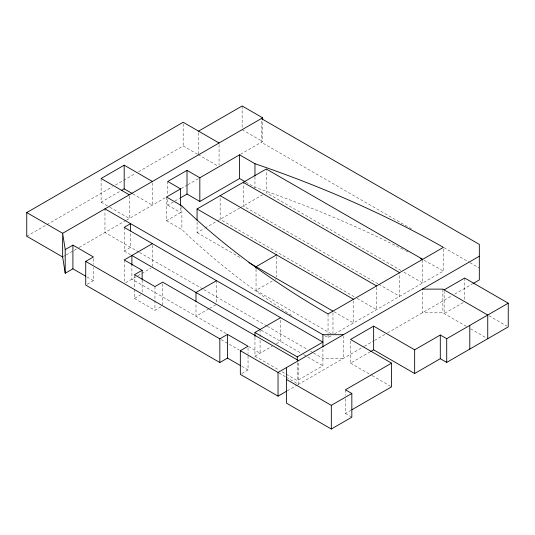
<?xml version="1.0" encoding="UTF-8"?>
<svg xmlns="http://www.w3.org/2000/svg" width="535" height="535" viewBox="0 0 535 535"><rect width="100%" height="100%" fill="white"/><g stroke="black" fill="none" stroke-linecap="round" stroke-linejoin="round"><path stroke-width="0.4" stroke-dasharray="2.67 2.01" d="M26.75 236.249L46.211 225.014M46.933 224.6L112.524 186.728M115.406 185.063L135.589 173.407M138.471 171.748L183.164 145.941L197.522 154.234M101.108 178.509L101.108 202.197L119.86 191.376M63.364 256.559L65.517 255.315M66.233 254.907L73.402 250.761M74.118 250.353L78.424 247.865M79.133 247.458L125.859 220.48M126.447 220.139L166.017 197.295M181.071 188.608L187.517 184.883M187.852 184.689L198.659 178.449M240.469 154.314L262.652 141.501L262.652 120.268M167.776 199.441L167.776 205.159L179.887 198.171M166.499 197.02L166.499 220.708L180.603 212.562L180.603 206.844M124.187 227.368L124.187 251.055L130.6 247.351L130.6 231.836M87.125 284.292L93.418 280.661L93.418 267.594M197.067 222.045L197.067 232.665L204.276 228.498M204.999 228.084L216.541 221.423M217.257 221.008L239.613 208.095M240.335 207.68L262.692 194.773M125.638 282.788L150.977 268.155M134.445 289.442L134.445 298.423L140.738 294.792M134.445 298.423L154.956 310.267L162.653 305.826M208.717 308.842L195.984 316.192L195.984 303.124M209.426 308.434L216.501 304.348M256.044 269.165L256.044 290.398L272.308 281.009M275.144 279.37L276.555 278.554M254.961 337.378L254.961 356.163L272.114 346.259M276.327 343.824L280.601 341.357L280.601 317.67M241.746 373.564L248.039 369.932L248.039 354.411M324.544 335.626A975.7 563.315 0 0 0 328.042 337.659L331.647 335.572M334.529 333.907L443.428 271.038L443.428 247.351M282.212 371.892L297.273 380.586L322.913 365.786L322.913 347.763M287.235 390.824L297.293 385.019M298.015 384.598L363.8 346.62M364.388 346.279L373.918 340.775M374.507 340.434L386.932 333.265M387.521 332.924L451.854 295.781M454.75 294.11L472.82 283.677M350.552 341.096L350.552 363.151L370.026 351.91M463.243 302.529L444.144 313.557L444.144 291.501M345.423 398.782L345.423 413.481L351.194 410.151M466.299 326.343L442.866 312.814L422.349 312.814L422.349 289.943M242.141 129.657L262.652 141.501M411.489 228.913L261.374 142.243L261.374 120.188M443.963 247.658L469.222 262.244M469.944 262.658L479.327 268.075M488.957 315.737L506.819 326.056M401.089 270.516L266.296 192.694L266.296 169.006M403.972 272.175L422.71 282.995L422.71 259.308M198.244 154.648L217.645 165.85M245.873 182.147L254.961 187.397A977.565 564.392 0 0 1 404.941 250.32M470.586 328.818L487.739 338.722M378.011 283.838L243.224 206.015L243.224 182.328M378.733 284.252L399.638 296.323L399.638 272.636M354.217 296.744L220.146 219.343L220.146 195.656M357.099 298.41L376.56 309.645L376.56 285.957M167.776 205.159L180.603 212.562M132.867 193.884L152.395 205.159L152.395 181.472M197.067 232.665L241.753 258.465M334.021 311.731L353.481 322.966L353.481 300.917M166.499 220.708L181.88 229.589A975.7 563.315 0 0 0 292.143 315.77M256.044 290.398L332.248 334.395M101.108 202.197L109.066 206.791M109.789 207.212L129.316 218.481L129.316 195.616M350.552 363.151L371.424 375.202M372.146 375.617L391.58 386.838M138.879 252.132L104.96 232.544L104.96 208.864M139.602 252.547L203.106 289.214M203.828 289.629L266.617 325.882M267.339 326.296L307.759 349.629M310.641 351.301L312.808 352.552M313.53 352.966L322.913 358.383L343.423 358.383L343.423 336.328M124.187 251.055L130.7 254.814M261.154 330.128L300.683 352.953M303.552 354.605L307.137 356.678M307.852 357.092L322.913 365.786M226.238 333.659L131.884 279.183L131.884 266.109M248.568 346.546L260.09 353.2L260.09 340.133M254.961 356.163L279.344 370.24M221.202 339.631L239.279 350.064M279.036 373.022L285.543 376.78M286.265 377.195L298.55 384.29L298.55 361.419M345.423 413.481L351.836 417.186M87.051 276.983L93.418 280.661M241.673 366.254L248.039 369.932M464.661 278.026L464.661 300.082M442.866 289.127L442.866 312.814M345.423 389.794L345.423 395.512M332.971 312.761L332.971 333.994M328.042 313.971L328.042 333.572M328.042 334.388L328.042 337.659M297.273 362.616L297.273 380.586M276.555 256.506L276.555 276.923M260.09 329.513L260.09 333.599M260.09 334.415L260.09 336.863M254.961 176.777L254.961 187.397M248.039 347.877L248.039 353.595M242.141 105.97L242.141 128.025M219.062 144.617L219.062 165.034M216.501 280.661L216.501 302.716M198.552 132.774L198.552 154.006M183.164 123.893L183.164 145.941M181.88 205.901L181.88 229.589M167.776 181.472L167.776 195.362M162.653 283.777L162.653 305.01M154.956 286.579L154.956 299.653M154.956 300.469L154.956 310.267M152.395 245.284L152.395 266.524M142.136 280.099L142.136 293.167M134.445 274.736L134.445 288.626M124.187 259.936L124.187 281.985M93.418 258.606L93.418 264.323M405.684 250.701A977.565 564.392 0 0 1 410.131 252.988M424.061 260.338A977.565 564.392 0 0 1 443.428 271.038"/><path stroke-width="0.8" d="M85.64 276.167L72.907 268.817L65.21 273.258L62.648 256.974L26.75 236.249L26.75 212.562L183.164 122.254L219.062 142.985M152.395 181.472L124.187 165.188L101.108 178.509L129.316 194.8M198.552 131.142L242.141 105.97L262.652 117.814L262.652 119.452M121.305 190.54L124.187 188.875L132.145 193.469M262.652 117.814L62.648 233.287L26.75 212.562M180.603 188.875L166.499 197.02L181.88 205.901A975.7 563.315 0 0 0 328.042 313.971L443.428 247.351A977.565 564.392 0 0 0 254.961 163.71L239.573 154.829L199.829 177.774L187.009 170.371L167.776 181.472L180.603 188.875L180.603 206.028M65.21 273.258L65.21 249.571L72.907 245.13L93.418 256.974L85.727 261.414L85.727 285.101L219.832 362.529L227.522 358.089L240.255 365.438M180.603 197.756L187.009 194.058L199.829 201.461L239.573 178.516L245.17 181.739M197.067 220.413L197.067 208.978L266.296 169.006L422.71 259.308M152.395 243.652L124.187 259.936L142.136 270.295L142.136 279.283M142.136 270.295L134.445 274.736L154.956 286.579L162.653 282.139L298.55 360.603M216.501 280.661L195.984 292.505L195.984 301.486M276.555 254.867L256.044 266.711L256.044 268.349M85.727 261.414L219.832 338.842L227.522 334.402L248.039 346.245L240.342 350.686L240.342 374.373L278.039 396.134L286.526 391.232M254.961 336.562L254.961 332.476L280.601 317.67M254.961 332.476L297.273 356.905L322.913 342.099L124.187 227.368L130.6 223.663L130.6 231.013M240.342 350.686L278.039 372.447L479.327 256.232M370.748 351.488L373.631 349.823L414.658 373.51L440.298 358.711L446.712 362.409L508.25 326.878L508.25 303.191L446.712 338.722L440.298 335.024L414.658 349.823L373.631 326.136L350.552 339.464L391.58 363.151L391.58 386.838L351.916 409.736M444.144 289.87L464.661 278.026L508.25 303.191M473.542 283.262L479.327 279.919L479.327 244.388L261.374 118.556M391.58 363.151L345.423 389.794L351.836 393.499L351.836 417.186L331.325 429.03L286.452 403.122L286.452 367.592M286.452 379.435L331.325 405.343L351.836 393.499M422.349 289.127L442.866 289.127L487.739 315.035L487.739 338.722M104.96 208.864L322.913 334.696L343.423 334.696M243.224 182.328L399.638 272.636M220.146 195.656L376.56 285.957M197.067 208.978L353.481 299.279M248.962 262.625L332.971 311.123M260.09 329.513L131.884 255.496L131.884 265.293M65.21 249.571L62.648 233.287L62.648 256.974M469.79 325.4L469.79 349.087M446.712 338.722L446.712 362.409M440.298 335.024L440.298 358.711M414.658 349.823L414.658 373.51M373.631 326.136L373.631 349.823M331.325 405.343L331.325 429.03M322.913 334.696L322.913 347.001M297.273 356.905L297.273 360.169M278.039 372.447L278.039 396.134M254.961 163.71L254.961 175.962M239.573 154.829L239.573 178.516M227.522 334.402L227.522 358.089M219.832 338.842L219.832 362.529M199.829 177.774L199.829 201.461M187.009 170.371L187.009 194.058M124.187 165.188L124.187 188.875M72.907 245.13L72.907 268.817M420.416 258.385A977.565 564.392 0 0 1 421.881 259.167"/></g></svg>
